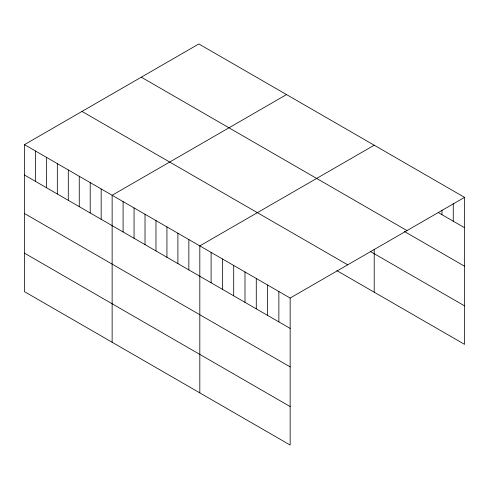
<?xml version="1.0" encoding="UTF-8"?>
<svg xmlns="http://www.w3.org/2000/svg" width="489" height="489" viewBox="0 0 489 489"><rect width="100%" height="100%" fill="white"/><g stroke="black" fill="none" stroke-linecap="round" stroke-linejoin="round"><path stroke-width="0.73" d="M24.45 144.646L290.154 298.052L290.154 445.039L24.45 291.633L24.45 144.646L198.846 43.961L464.55 197.367L464.55 344.354L336.817 270.606M286.53 94.585L112.134 195.27L112.134 342.257M374.207 145.209L199.818 245.894L199.818 392.881M290.154 298.052L464.55 197.367M438.199 212.519L464.55 227.727M141.297 77.189L407.001 230.594M404.324 231.444L464.55 266.218M370.344 251.474L464.55 305.869M81.999 111.419L347.703 264.824M24.45 175.013L290.154 328.412M24.45 213.497L290.154 366.903M24.45 253.149L290.154 406.555M453.26 203.748L453.26 221.211M441.964 210.136L441.964 214.689M374.207 249.304L374.207 292.196M278.864 291.53L278.864 321.896M267.569 285.014L267.569 315.374M256.279 278.492L256.279 308.852M244.989 271.97L244.989 302.336M233.693 265.454L233.693 295.814M222.403 258.932L222.403 289.299M211.107 252.41L211.107 282.776M188.858 239.567L188.858 269.928M177.898 233.235L177.898 263.602M166.932 226.908L166.932 257.275M155.973 220.582L155.973 250.943M145.013 214.255L145.013 244.616M134.053 207.923L134.053 238.29M123.094 201.596L123.094 231.963M101.174 188.943L101.174 219.304M90.214 182.611L90.214 212.978M79.255 176.284L79.255 206.651M68.289 169.958L68.289 200.325M57.329 163.632L57.329 193.992M46.369 157.299L46.369 187.666M35.41 150.973L35.41 181.34"/></g></svg>
